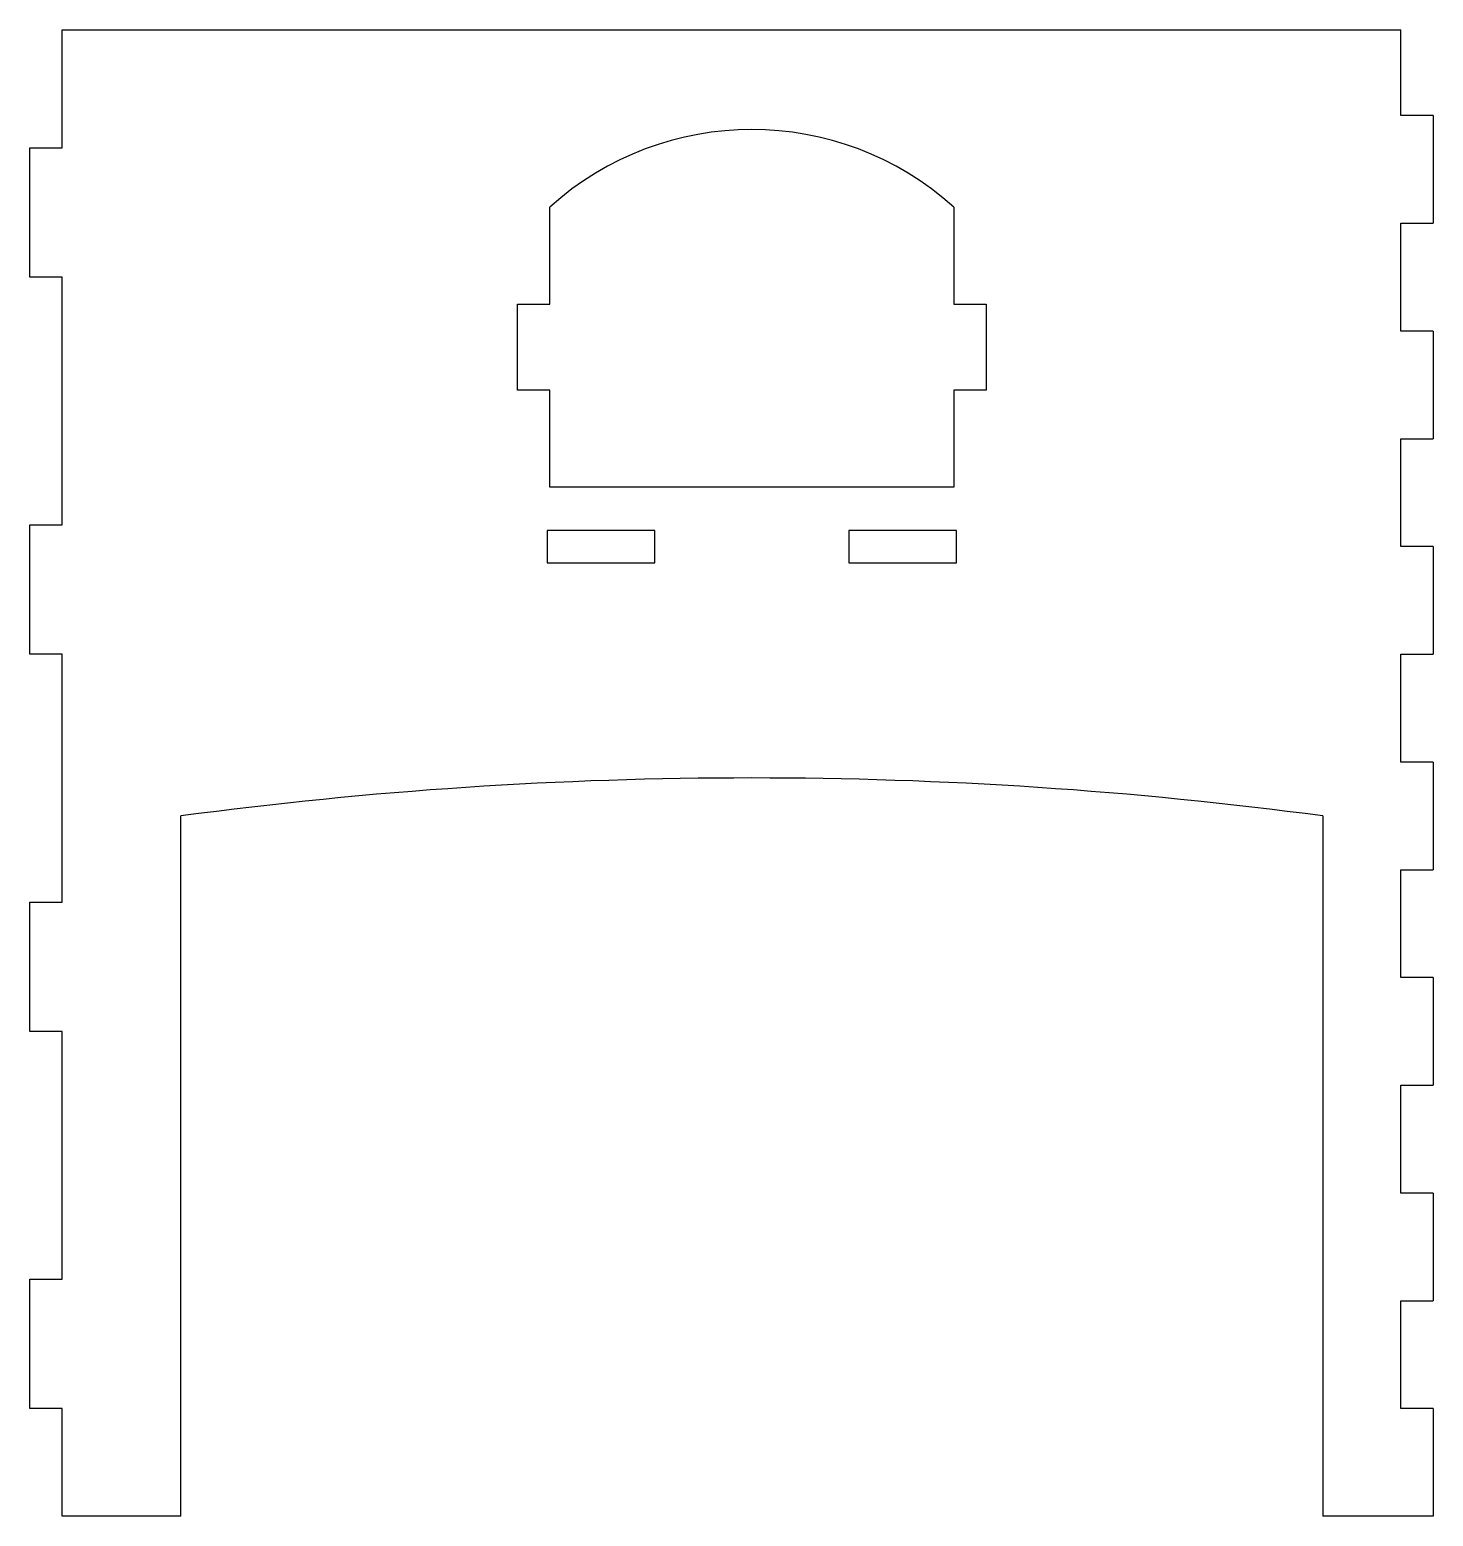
# Model space of a CAD drawing. Header units: millimetres. Extents: x 2956 to 3086, y 1685 to 1823.
import ezdxf

# ---------------------------------------------------------------- set-up
doc = ezdxf.new("R2010")
doc.units = ezdxf.units.MM

msp = doc.modelspace()

# ---------------------------------------------------------------- linework, layer by layer
at = {"color": 0}
for p, q in [((2958.82, 1822.59, -103.15), (3083.09, 1822.59, -103.15)), ((2958.82, 1811.63, -103.15), (2958.82, 1822.59, -103.15)), ((3083.09, 1814.63, -103.15), (3083.09, 1822.59, -103.15)), ((3086.09, 1814.63, -103.15), (3083.09, 1814.63, -103.15)), ((3086.09, 1814.63, -103.15), (3086.09, 1804.63, -103.15)), ((2955.82, 1811.63, -103.15), (2958.82, 1811.63, -103.15)), ((2955.82, 1799.63, -103.15), (2955.82, 1811.63, -103.15)), ((3004.09, 1797.13, -103.15), (3004.09, 1806.13, -103.15)), ((3041.59, 1806.13, -103.15), (3041.59, 1797.13, -103.15)), ((3083.09, 1794.63, -103.15), (3083.09, 1804.63, -103.15)), ((3083.09, 1804.63, -103.15), (3086.09, 1804.63, -103.15)), ((2958.82, 1799.63, -103.15), (2955.82, 1799.63, -103.15)), ((2958.82, 1776.63, -103.15), (2958.82, 1799.63, -103.15)), ((3001.09, 1789.13, -103.15), (3001.09, 1797.13, -103.15)), ((3001.09, 1797.13, -103.15), (3004.09, 1797.13, -103.15)), ((3041.59, 1797.13, -103.15), (3044.59, 1797.13, -103.15)), ((3044.59, 1797.13, -103.15), (3044.59, 1789.13, -103.15)), ((3086.09, 1794.63, -103.15), (3083.09, 1794.63, -103.15)), ((3086.09, 1794.63, -103.15), (3086.09, 1784.63, -103.15)), ((3004.09, 1789.13, -103.15), (3001.09, 1789.13, -103.15)), ((3004.09, 1780.13, -103.15), (3004.09, 1789.13, -103.15)), ((3044.59, 1789.13, -103.15), (3041.59, 1789.13, -103.15)), ((3041.59, 1789.13, -103.15), (3041.59, 1780.13, -103.15)), ((3083.09, 1774.63, -103.15), (3083.09, 1784.63, -103.15)), ((3083.09, 1784.63, -103.15), (3086.09, 1784.63, -103.15)), ((3041.59, 1780.13, -103.15), (3004.09, 1780.13, -103.15)), ((2955.82, 1776.63, -103.15), (2958.82, 1776.63, -103.15)), ((2955.82, 1764.63, -103.15), (2955.82, 1776.63, -103.15)), ((3003.84, 1776.13, -103.15), (3003.84, 1773.13, -103.15)), ((3013.84, 1776.13, -103.15), (3003.84, 1776.13, -103.15)), ((3013.84, 1773.13, -103.15), (3013.84, 1776.13, -103.15)), ((3031.84, 1776.13, -103.15), (3031.84, 1773.13, -103.15)), ((3041.84, 1776.13, -103.15), (3031.84, 1776.13, -103.15)), ((3041.84, 1773.13, -103.15), (3041.84, 1776.13, -103.15)), ((3086.09, 1774.63, -103.15), (3083.09, 1774.63, -103.15)), ((3086.09, 1774.63, -103.15), (3086.09, 1764.63, -103.15)), ((3003.84, 1773.13, -103.15), (3013.84, 1773.13, -103.15)), ((3031.84, 1773.13, -103.15), (3041.84, 1773.13, -103.15)), ((2958.82, 1764.63, -103.15), (2955.82, 1764.63, -103.15)), ((2958.82, 1741.63, -103.15), (2958.82, 1764.63, -103.15)), ((3083.09, 1754.63, -103.15), (3083.09, 1764.63, -103.15)), ((3083.09, 1764.63, -103.15), (3086.09, 1764.63, -103.15)), ((3086.09, 1754.63, -103.15), (3083.09, 1754.63, -103.15)), ((3086.09, 1754.63, -103.15), (3086.09, 1744.63, -103.15)), ((2969.84, 1684.63, -103.15), (2969.84, 1749.63, -103.15)), ((3075.84, 1749.63, -103.15), (3075.84, 1684.63, -103.15)), ((3083.09, 1734.63, -103.15), (3083.09, 1744.63, -103.15)), ((3083.09, 1744.63, -103.15), (3086.09, 1744.63, -103.15)), ((2955.82, 1741.63, -103.15), (2958.82, 1741.63, -103.15)), ((2955.82, 1729.63, -103.15), (2955.82, 1741.63, -103.15)), ((3086.09, 1734.63, -103.15), (3083.09, 1734.63, -103.15)), ((3086.09, 1734.63, -103.15), (3086.09, 1724.63, -103.15)), ((2958.82, 1729.63, -103.15), (2955.82, 1729.63, -103.15)), ((2958.82, 1706.63, -103.15), (2958.82, 1729.63, -103.15)), ((3083.09, 1714.63, -103.15), (3083.09, 1724.63, -103.15)), ((3083.09, 1724.63, -103.15), (3086.09, 1724.63, -103.15)), ((3086.09, 1714.63, -103.15), (3083.09, 1714.63, -103.15)), ((3086.09, 1714.63, -103.15), (3086.09, 1704.63, -103.15)), ((2955.82, 1706.63, -103.15), (2958.82, 1706.63, -103.15)), ((2955.82, 1694.63, -103.15), (2955.82, 1706.63, -103.15)), ((3083.09, 1694.63, -103.15), (3083.09, 1704.63, -103.15)), ((3083.09, 1704.63, -103.15), (3086.09, 1704.63, -103.15)), ((2958.82, 1694.63, -103.15), (2955.82, 1694.63, -103.15)), ((2958.82, 1684.63, -103.15), (2958.82, 1694.63, -103.15)), ((3086.09, 1694.63, -103.15), (3083.09, 1694.63, -103.15)), ((3086.09, 1694.63, -103.15), (3086.09, 1684.63, -103.15)), ((2969.84, 1684.63, -103.15), (2958.82, 1684.63, -103.15)), ((3086.09, 1684.63, -103.15), (3075.84, 1684.63, -103.15))]:
    msp.add_line(p, q, dxfattribs=at)
for centre, radius, start, end in [((3022.84, 1785.33, -103.15), 28, 47.9605, 132.0395), ((3022.84, 1353.15, -103.15), 400, 82.3859, 97.6141)]:
    msp.add_arc(centre, radius, start, end, dxfattribs=at)

doc.saveas('drawing.dxf')
